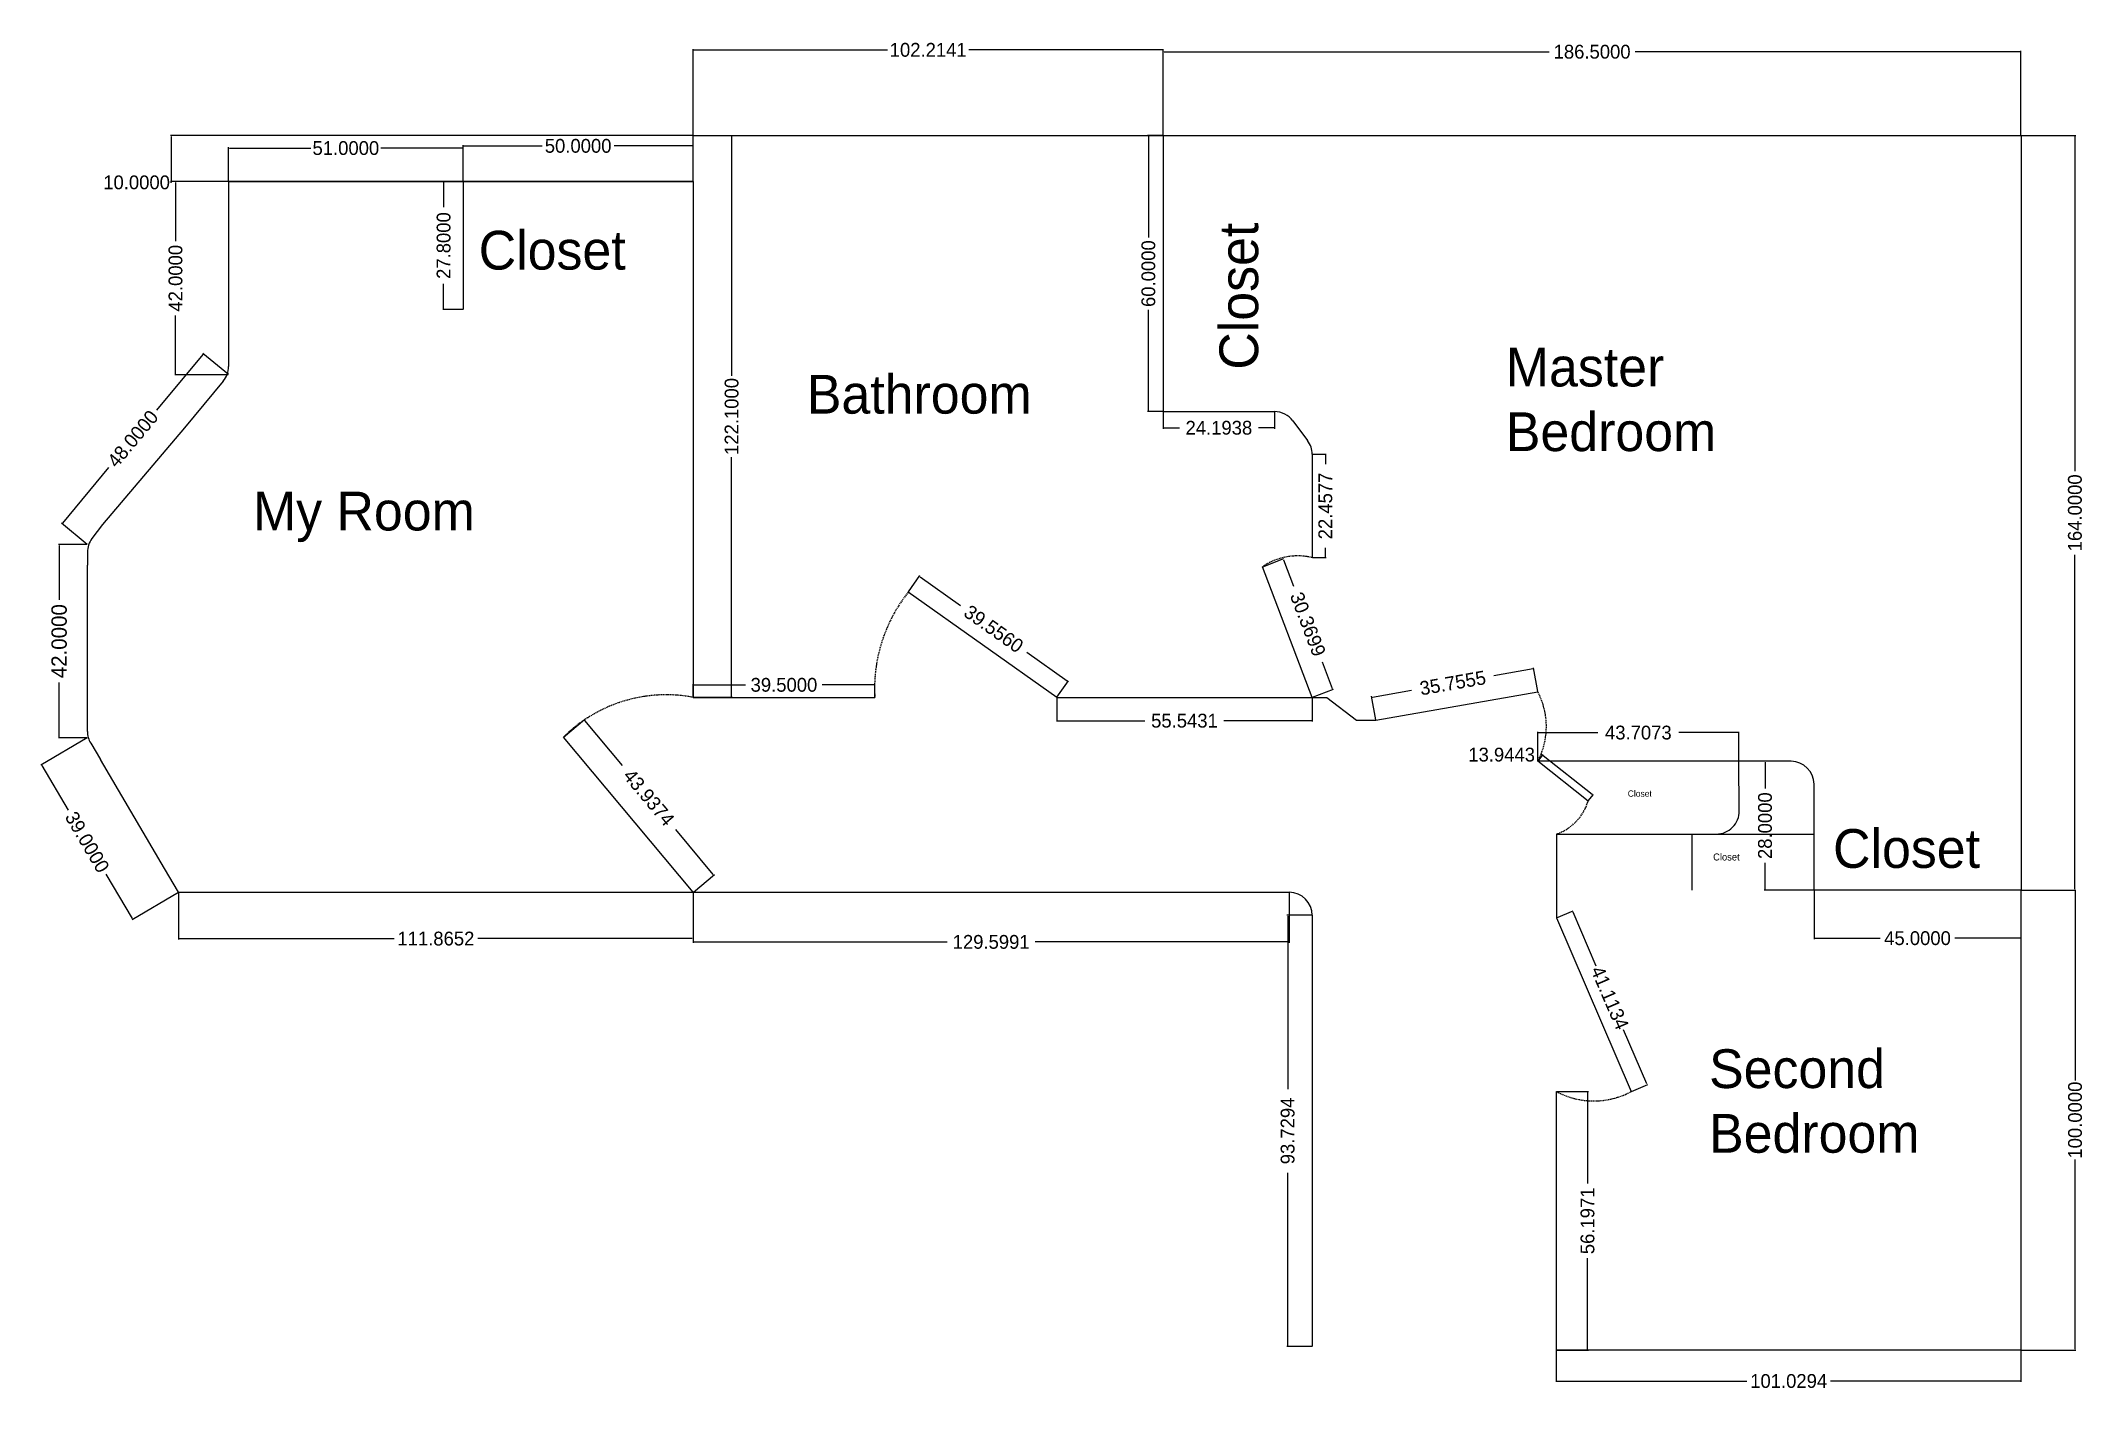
# Model space of a CAD drawing. Header units: inches. Extents: x -5 to 439, y -178 to 115.
import ezdxf

# ---------------------------------------------------------------- set-up
doc = ezdxf.new("R2010")
doc.units = ezdxf.units.IN
doc.header["$MEASUREMENT"] = 0
doc.linetypes.add('DASHED2', pattern=[0.375, 0.25, -0.125])
for name, color, linetype in [('DIM', 7, 'Continuous'), ('Door Swing', 9, 'DASHED2'), ('Doors', 10, 'Continuous'), ('Windows', 92, 'Continuous')]:
    doc.layers.add(name, color=color, linetype=linetype)
doc.dimstyles.get("Standard").update_dxf_attribs({"dimtxt": 3, "dimasz": 0.18, "dimexe": 0.18, "dimexo": 0.0625, "dimgap": 0.09, "dimtad": 0, "dimtoh": 1, "dimdec": 4, "dimzin": 0, "dimdsep": 46, "dimtxsty": 'Standard', "dimcen": 0.09, "dimadec": 0, "dimazin": 0, "dimtfac": 1, "dimtdec": 4, "dimtofl": 0, "dimtmove": 0, "dimatfit": 3, "dimfxl": 1, "dimtolj": 1, "dimtzin": 0, "dimarcsym": 0})

# ---------------------------------------------------------------- blocks, each defined once
blk = doc.blocks.new('*D6')
at = {"layer": 'Defpoints', "color": 0, "transparency": 16777216}
for p in [(4.63, 5.38), (-1.5, -36.62), (4.63, -36.62)]:
    blk.add_point(p, dxfattribs=at)
at = {"layer": 'DIM', "color": 0, "lineweight": -2, "transparency": 16777216}
for p, q in [((4.57, 5.38), (-1.68, 5.38)), ((-1.5, 5.2), (-1.5, -6.64)), ((-1.5, -36.44), (-1.5, -24.6)), ((4.57, -36.62), (-1.68, -36.62))]:
    blk.add_line(p, q, dxfattribs=at)
at = {"layer": 'DIM', "color": 0, "transparency": 16777216}
for points in [[(-1.53, 5.2), (-1.47, 5.2), (-1.5, 5.38)], [(-1.53, -36.44), (-1.47, -36.44), (-1.5, -36.62)]]:
    blk.add_solid(points, dxfattribs=at)
at = {"layer": 'DIM', "color": 0, "transparency": 16777216, "insert": (-1.5, -15.62), "char_height": 3, "attachment_point": 5, "rotation": 90}
blk.add_mtext('\\A1;{\\H1.11111x;42.0000}', dxfattribs=at)
blk = doc.blocks.new('*D7')
at = {"layer": 'Defpoints', "color": 0, "transparency": 16777216}
for p in [(35.33, 42.28), (-0.84, 9.93), (4.63, 5.38)]:
    blk.add_point(p, dxfattribs=at)
at = {"layer": 'DIM', "color": 0, "lineweight": -2, "transparency": 16777216}
for p, q in [((29.74, 46.69), (19.68, 34.6)), ((35.28, 42.32), (29.72, 46.95)), ((-0.73, 10.07), (9.33, 22.16)), ((4.58, 5.42), (-0.98, 10.05))]:
    blk.add_line(p, q, dxfattribs=at)
at = {"layer": 'DIM', "color": 0, "transparency": 16777216}
for points in [[(29.72, 46.71), (29.76, 46.67), (29.86, 46.83)], [(-0.75, 10.09), (-0.7, 10.05), (-0.84, 9.93)]]:
    blk.add_solid(points, dxfattribs=at)
at = {"layer": 'DIM', "color": 0, "transparency": 16777216, "insert": (14.51, 28.38), "char_height": 3, "attachment_point": 5, "rotation": 50.2426}
blk.add_mtext('\\A1;48.0000', dxfattribs=at)
blk = doc.blocks.new('*D8')
at = {"layer": 'Defpoints', "color": 0, "transparency": 16777216}
for p in [(23.8, 84.28), (35.33, 84.28), (35.33, 42.28)]:
    blk.add_point(p, dxfattribs=at)
at = {"layer": 'DIM', "color": 0, "lineweight": -2, "transparency": 16777216}
for p, q in [((35.27, 84.28), (23.62, 84.28)), ((23.8, 84.1), (23.8, 71.37)), ((23.8, 42.46), (23.8, 55.19)), ((35.27, 42.28), (23.62, 42.28))]:
    blk.add_line(p, q, dxfattribs=at)
at = {"layer": 'DIM', "color": 0, "transparency": 16777216}
for points in [[(23.77, 84.1), (23.83, 84.1), (23.8, 84.28)], [(23.77, 42.46), (23.83, 42.46), (23.8, 42.28)]]:
    blk.add_solid(points, dxfattribs=at)
at = {"layer": 'DIM', "color": 0, "transparency": 16777216, "insert": (23.8, 63.28), "char_height": 3, "attachment_point": 5, "rotation": 90}
blk.add_mtext('\\A1;42.0000', dxfattribs=at)
blk = doc.blocks.new('*D9')
at = {"layer": 'Defpoints', "color": 0, "transparency": 16777216}
for p in [(86.33, 91.56), (35.33, 84.28), (86.33, 84.28)]:
    blk.add_point(p, dxfattribs=at)
at = {"layer": 'DIM', "color": 0, "lineweight": -2, "transparency": 16777216}
for p, q in [((35.33, 84.34), (35.33, 91.74)), ((35.51, 91.56), (53.24, 91.56)), ((86.15, 91.56), (68.42, 91.56)), ((86.33, 84.34), (86.33, 91.74))]:
    blk.add_line(p, q, dxfattribs=at)
at = {"layer": 'DIM', "color": 0, "transparency": 16777216}
for points in [[(35.51, 91.59), (35.51, 91.53), (35.33, 91.56)], [(86.15, 91.59), (86.15, 91.53), (86.33, 91.56)]]:
    blk.add_solid(points, dxfattribs=at)
at = {"layer": 'DIM', "color": 0, "transparency": 16777216, "insert": (60.83, 91.56), "char_height": 3, "attachment_point": 5}
blk.add_mtext('\\A1;51.0000', dxfattribs=at)
blk = doc.blocks.new('*D11')
at = {"layer": 'Defpoints', "color": 0, "transparency": 16777216}
for p in [(136.33, 92.04), (86.33, 84.28), (136.33, 84.28)]:
    blk.add_point(p, dxfattribs=at)
at = {"layer": 'DIM', "color": 0, "lineweight": -2, "transparency": 16777216}
for p, q in [((86.33, 84.34), (86.33, 92.22)), ((86.51, 92.04), (103.49, 92.04)), ((136.15, 92.04), (119.17, 92.04)), ((136.33, 84.34), (136.33, 92.22))]:
    blk.add_line(p, q, dxfattribs=at)
at = {"layer": 'DIM', "color": 0, "transparency": 16777216}
for points in [[(86.51, 92.07), (86.51, 92.01), (86.33, 92.04)], [(136.15, 92.07), (136.15, 92.01), (136.33, 92.04)]]:
    blk.add_solid(points, dxfattribs=at)
at = {"layer": 'DIM', "color": 0, "transparency": 16777216, "insert": (111.33, 92.04), "char_height": 3, "attachment_point": 5}
blk.add_mtext('\\A1;50.0000', dxfattribs=at)
blk = doc.blocks.new('*D13')
at = {"layer": 'Defpoints', "color": 0, "transparency": 16777216}
for p in [(238.54, 112.91), (136.33, 94.28), (238.54, 94.28)]:
    blk.add_point(p, dxfattribs=at)
at = {"layer": 'DIM', "color": 0, "lineweight": -2, "transparency": 16777216}
for p, q in [((136.33, 94.34), (136.33, 113.09)), ((136.51, 112.91), (178.6, 112.91)), ((238.36, 112.91), (196.28, 112.91)), ((238.54, 94.34), (238.54, 113.09))]:
    blk.add_line(p, q, dxfattribs=at)
at = {"layer": 'DIM', "color": 0, "transparency": 16777216}
for points in [[(136.51, 112.94), (136.51, 112.88), (136.33, 112.91)], [(238.36, 112.94), (238.36, 112.88), (238.54, 112.91)]]:
    blk.add_solid(points, dxfattribs=at)
at = {"layer": 'DIM', "color": 0, "transparency": 16777216, "insert": (187.44, 112.91), "char_height": 3, "attachment_point": 5}
blk.add_mtext('\\A1;102.2141', dxfattribs=at)
blk = doc.blocks.new('*D14')
at = {"layer": 'Defpoints', "color": 0, "transparency": 16777216}
for p in [(425.04, 112.5), (238.54, 94.28), (425.04, 94.28)]:
    blk.add_point(p, dxfattribs=at)
at = {"layer": 'DIM', "color": 0, "lineweight": -2, "transparency": 16777216}
for p, q in [((238.54, 94.34), (238.54, 112.68)), ((238.72, 112.5), (322.45, 112.5)), ((424.86, 112.5), (341.13, 112.5)), ((425.04, 94.34), (425.04, 112.68))]:
    blk.add_line(p, q, dxfattribs=at)
at = {"layer": 'DIM', "color": 0, "transparency": 16777216}
for points in [[(238.72, 112.53), (238.72, 112.47), (238.54, 112.5)], [(424.86, 112.53), (424.86, 112.47), (425.04, 112.5)]]:
    blk.add_solid(points, dxfattribs=at)
at = {"layer": 'DIM', "color": 0, "transparency": 16777216, "insert": (331.79, 112.5), "char_height": 3, "attachment_point": 5}
blk.add_mtext('\\A1;186.5000', dxfattribs=at)
blk = doc.blocks.new('*D15')
at = {"layer": 'Defpoints', "color": 0, "transparency": 16777216}
for p in [(425.04, 94.28), (425.04, -69.72), (436.77, -69.72)]:
    blk.add_point(p, dxfattribs=at)
at = {"layer": 'DIM', "color": 0, "lineweight": -2, "transparency": 16777216}
for p, q in [((425.1, 94.28), (436.95, 94.28)), ((436.77, 94.1), (436.77, 21.37)), ((436.77, -69.54), (436.77, 3.19)), ((425.1, -69.72), (436.95, -69.72))]:
    blk.add_line(p, q, dxfattribs=at)
at = {"layer": 'DIM', "color": 0, "transparency": 16777216}
for points in [[(436.74, 94.1), (436.8, 94.1), (436.77, 94.28)], [(436.74, -69.54), (436.8, -69.54), (436.77, -69.72)]]:
    blk.add_solid(points, dxfattribs=at)
at = {"layer": 'DIM', "color": 0, "transparency": 16777216, "insert": (436.77, 12.28), "char_height": 3, "attachment_point": 5, "rotation": 90}
blk.add_mtext('\\A1;164.0000', dxfattribs=at)
blk = doc.blocks.new('*D16')
at = {"layer": 'Defpoints', "color": 0, "transparency": 16777216}
for p in [(375.04, -41.72), (369.39, -69.72), (380.04, -69.72)]:
    blk.add_point(p, dxfattribs=at)
at = {"layer": 'DIM', "color": 0, "lineweight": -2, "transparency": 16777216}
for p, q in [((374.98, -41.72), (369.21, -41.72)), ((369.39, -41.9), (369.39, -47.63)), ((369.39, -69.54), (369.39, -63.81)), ((379.98, -69.72), (369.21, -69.72))]:
    blk.add_line(p, q, dxfattribs=at)
at = {"layer": 'DIM', "color": 0, "transparency": 16777216}
for points in [[(369.36, -41.9), (369.42, -41.9), (369.39, -41.72)], [(369.36, -69.54), (369.42, -69.54), (369.39, -69.72)]]:
    blk.add_solid(points, dxfattribs=at)
at = {"layer": 'DIM', "color": 0, "transparency": 16777216, "insert": (369.39, -55.72), "char_height": 3, "attachment_point": 5, "rotation": 90}
blk.add_mtext('\\A1;28.0000', dxfattribs=at)
blk = doc.blocks.new('*D17')
at = {"layer": 'Defpoints', "color": 0, "transparency": 16777216}
for p in [(380.04, -69.72), (425.04, -69.72), (425.04, -80.19)]:
    blk.add_point(p, dxfattribs=at)
at = {"layer": 'DIM', "color": 0, "lineweight": -2, "transparency": 16777216}
for p, q in [((380.04, -69.78), (380.04, -80.37)), ((425.04, -69.78), (425.04, -80.37)), ((380.22, -80.19), (394.45, -80.19)), ((424.86, -80.19), (410.63, -80.19))]:
    blk.add_line(p, q, dxfattribs=at)
at = {"layer": 'DIM', "color": 0, "transparency": 16777216}
for points in [[(380.22, -80.16), (380.22, -80.22), (380.04, -80.19)], [(424.86, -80.16), (424.86, -80.22), (425.04, -80.19)]]:
    blk.add_solid(points, dxfattribs=at)
at = {"layer": 'DIM', "color": 0, "transparency": 16777216, "insert": (402.54, -80.19), "char_height": 3, "attachment_point": 5}
blk.add_mtext('\\A1;45.0000', dxfattribs=at)
blk = doc.blocks.new('*D18')
at = {"layer": 'Defpoints', "color": 0, "transparency": 16777216}
for p in [(4.63, -36.62), (24.46, -70.2), (14.5, -76.08)]:
    blk.add_point(p, dxfattribs=at)
at = {"layer": 'DIM', "color": 0, "lineweight": -2, "transparency": 16777216}
for p, q in [((4.58, -36.65), (-5.48, -42.59)), ((-5.24, -42.66), (0.47, -52.33)), ((14.41, -75.93), (8.7, -66.26)), ((24.41, -70.23), (14.35, -76.18))]:
    blk.add_line(p, q, dxfattribs=at)
at = {"layer": 'DIM', "color": 0, "transparency": 16777216}
for points in [[(-5.21, -42.64), (-5.26, -42.67), (-5.33, -42.5)], [(14.44, -75.91), (14.39, -75.94), (14.5, -76.08)]]:
    blk.add_solid(points, dxfattribs=at)
at = {"layer": 'DIM', "color": 0, "transparency": 16777216, "insert": (4.59, -59.29), "char_height": 3, "attachment_point": 5, "rotation": 300.5659}
blk.add_mtext('\\A1;39.0000', dxfattribs=at)
blk = doc.blocks.new('*D19')
at = {"layer": 'Defpoints', "color": 0, "transparency": 16777216}
for p in [(24.46, -70.2), (136.33, -70.2), (136.33, -80.28)]:
    blk.add_point(p, dxfattribs=at)
at = {"layer": 'DIM', "color": 0, "lineweight": -2, "transparency": 16777216}
for p, q in [((24.46, -70.27), (24.46, -80.46)), ((136.33, -70.27), (136.33, -80.46)), ((24.64, -80.28), (71.31, -80.28)), ((136.15, -80.28), (89.49, -80.28))]:
    blk.add_line(p, q, dxfattribs=at)
at = {"layer": 'DIM', "color": 0, "transparency": 16777216}
for points in [[(24.64, -80.25), (24.64, -80.31), (24.46, -80.28)], [(136.15, -80.25), (136.15, -80.31), (136.33, -80.28)]]:
    blk.add_solid(points, dxfattribs=at)
at = {"layer": 'DIM', "color": 0, "transparency": 16777216, "insert": (80.4, -80.28), "char_height": 3, "attachment_point": 5}
blk.add_mtext('\\A1;111.8652', dxfattribs=at)
blk = doc.blocks.new('*D20')
at = {"layer": 'Defpoints', "color": 0, "transparency": 16777216}
for p in [(112.61, -32.76), (108.12, -36.51), (136.33, -70.2)]:
    blk.add_point(p, dxfattribs=at)
at = {"layer": 'DIM', "color": 0, "lineweight": -2, "transparency": 16777216}
for p, q in [((108.17, -36.47), (112.75, -32.64)), ((112.73, -32.89), (120.88, -42.63)), ((140.7, -66.31), (132.55, -56.57)), ((136.38, -70.16), (140.95, -66.33))]:
    blk.add_line(p, q, dxfattribs=at)
at = {"layer": 'DIM', "color": 0, "transparency": 16777216}
for points in [[(112.75, -32.87), (112.7, -32.91), (112.61, -32.76)], [(140.72, -66.29), (140.68, -66.33), (140.82, -66.44)]]:
    blk.add_solid(points, dxfattribs=at)
at = {"layer": 'DIM', "color": 0, "transparency": 16777216, "insert": (126.71, -49.6), "char_height": 3, "attachment_point": 5, "rotation": 309.9374}
blk.add_mtext('\\A1;43.9374', dxfattribs=at)
blk = doc.blocks.new('*D24')
at = {"color": 0, "lineweight": -2, "transparency": 16777216}
for p, q in [((86.27, 84.28), (81.91, 84.28)), ((82.09, 84.1), (82.09, 78.72)), ((82.09, 56.66), (82.09, 62.04)), ((86.27, 56.48), (81.91, 56.48))]:
    blk.add_line(p, q, dxfattribs=at)
at = {"color": 0, "transparency": 16777216}
for points in [[(82.06, 84.1), (82.12, 84.1), (82.09, 84.28)], [(82.06, 56.66), (82.12, 56.66), (82.09, 56.48)]]:
    blk.add_solid(points, dxfattribs=at)
at = {"layer": 'Defpoints', "color": 0, "transparency": 16777216}
for p in [(86.33, 84.28), (82.09, 56.48), (86.33, 56.48)]:
    blk.add_point(p, dxfattribs=at)
at = {"color": 0, "transparency": 16777216, "insert": (82.09, 70.38), "char_height": 3, "attachment_point": 5, "rotation": 90}
blk.add_mtext('\\A1;27.8000', dxfattribs=at)
blk = doc.blocks.new('*D26')
at = {"layer": 'Defpoints', "color": 0, "transparency": 16777216}
for p in [(136.33, 94.28), (22.85, 84.28), (136.33, 84.28)]:
    blk.add_point(p, dxfattribs=at)
at = {"layer": 'DIM', "color": 0, "lineweight": -2, "transparency": 16777216}
for p, q in [((136.27, 94.28), (22.67, 94.28)), ((22.85, 94.1), (22.85, 84.46)), ((136.27, 84.28), (22.67, 84.28)), ((22.85, 84.1), (22.67, 84.1)), ((22.85, 84.28), (22.85, 84.1))]:
    blk.add_line(p, q, dxfattribs=at)
at = {"layer": 'DIM', "color": 0, "transparency": 16777216}
for points in [[(22.82, 94.1), (22.88, 94.1), (22.85, 94.28)], [(22.82, 84.46), (22.88, 84.46), (22.85, 84.28)]]:
    blk.add_solid(points, dxfattribs=at)
at = {"layer": 'DIM', "color": 0, "transparency": 16777216, "insert": (15.33, 84.1), "char_height": 3, "attachment_point": 5}
blk.add_mtext('\\A1;10.0000', dxfattribs=at)
blk = doc.blocks.new('*D29')
at = {"layer": 'Defpoints', "color": 0, "transparency": 16777216}
for p in [(363.69, -35.5), (319.99, -41.72), (363.69, -41.72)]:
    blk.add_point(p, dxfattribs=at)
at = {"layer": 'DIM', "color": 0, "lineweight": -2, "transparency": 16777216}
for p, q in [((319.99, -41.66), (319.99, -35.32)), ((320.17, -35.5), (333, -35.5)), ((363.51, -35.5), (350.68, -35.5)), ((363.69, -41.66), (363.69, -35.32))]:
    blk.add_line(p, q, dxfattribs=at)
at = {"layer": 'DIM', "color": 0, "transparency": 16777216}
for points in [[(320.17, -35.47), (320.17, -35.53), (319.99, -35.5)], [(363.51, -35.47), (363.51, -35.53), (363.69, -35.5)]]:
    blk.add_solid(points, dxfattribs=at)
at = {"layer": 'DIM', "color": 0, "transparency": 16777216, "insert": (341.84, -35.5), "char_height": 3, "attachment_point": 5}
blk.add_mtext('\\A1;43.7073', dxfattribs=at)
blk = doc.blocks.new('*D30')
at = {"layer": 'Defpoints', "color": 0, "transparency": 16777216}
for p in [(425.04, -69.72), (425.04, -169.72), (436.8, -169.72)]:
    blk.add_point(p, dxfattribs=at)
at = {"layer": 'DIM', "color": 0, "lineweight": -2, "transparency": 16777216}
for p, q in [((425.1, -69.72), (436.98, -69.72)), ((436.8, -69.9), (436.8, -111.13)), ((436.8, -169.54), (436.8, -128.31)), ((425.1, -169.72), (436.98, -169.72))]:
    blk.add_line(p, q, dxfattribs=at)
at = {"layer": 'DIM', "color": 0, "transparency": 16777216}
for points in [[(436.77, -69.9), (436.83, -69.9), (436.8, -69.72)], [(436.77, -169.54), (436.83, -169.54), (436.8, -169.72)]]:
    blk.add_solid(points, dxfattribs=at)
at = {"layer": 'DIM', "color": 0, "transparency": 16777216, "insert": (436.8, -119.72), "char_height": 3, "attachment_point": 5, "rotation": 90}
blk.add_mtext('\\A1;100.0000', dxfattribs=at)
blk = doc.blocks.new('*D31')
at = {"layer": 'Defpoints', "color": 0, "transparency": 16777216}
for p in [(324.01, -169.72), (425.04, -169.72), (324.01, -176.45)]:
    blk.add_point(p, dxfattribs=at)
at = {"layer": 'DIM', "color": 0, "lineweight": -2, "transparency": 16777216}
for p, q in [((324.01, -169.78), (324.01, -176.63)), ((425.04, -169.78), (425.04, -176.63)), ((324.19, -176.45), (365.44, -176.45)), ((424.86, -176.45), (383.62, -176.45))]:
    blk.add_line(p, q, dxfattribs=at)
at = {"layer": 'DIM', "color": 0, "transparency": 16777216}
for points in [[(324.19, -176.42), (324.19, -176.48), (324.01, -176.45)], [(424.86, -176.42), (424.86, -176.48), (425.04, -176.45)]]:
    blk.add_solid(points, dxfattribs=at)
at = {"layer": 'DIM', "color": 0, "transparency": 16777216, "insert": (374.53, -176.45), "char_height": 3, "attachment_point": 5}
blk.add_mtext('\\A1;101.0294', dxfattribs=at)
blk = doc.blocks.new('*D32')
at = {"layer": 'Defpoints', "color": 0, "transparency": 16777216}
for p in [(136.33, 94.28), (136.33, -27.82), (144.71, -27.82)]:
    blk.add_point(p, dxfattribs=at)
at = {"layer": 'DIM', "color": 0, "lineweight": -2, "transparency": 16777216}
for p, q in [((136.39, 94.28), (144.89, 94.28)), ((144.71, 94.1), (144.71, 42.07)), ((144.71, -27.64), (144.71, 24.39)), ((136.39, -27.82), (144.89, -27.82))]:
    blk.add_line(p, q, dxfattribs=at)
at = {"layer": 'DIM', "color": 0, "transparency": 16777216}
for points in [[(144.68, 94.1), (144.74, 94.1), (144.71, 94.28)], [(144.68, -27.64), (144.74, -27.64), (144.71, -27.82)]]:
    blk.add_solid(points, dxfattribs=at)
at = {"layer": 'DIM', "color": 0, "transparency": 16777216, "insert": (144.71, 33.23), "char_height": 3, "attachment_point": 5, "rotation": 90}
blk.add_mtext('\\A1;122.1000', dxfattribs=at)
blk = doc.blocks.new('*D33')
at = {"layer": 'Defpoints', "color": 0, "transparency": 16777216}
for p in [(185.55, -1.51), (183.11, -4.95), (215.38, -27.82)]:
    blk.add_point(p, dxfattribs=at)
at = {"layer": 'DIM', "color": 0, "lineweight": -2, "transparency": 16777216}
for p, q in [((183.15, -4.9), (185.65, -1.37)), ((185.69, -1.62), (194.47, -7.84)), ((217.67, -24.28), (208.9, -18.06)), ((215.42, -27.77), (217.92, -24.24))]:
    blk.add_line(p, q, dxfattribs=at)
at = {"layer": 'DIM', "color": 0, "transparency": 16777216}
for points in [[(185.71, -1.59), (185.68, -1.64), (185.55, -1.51)], [(217.69, -24.26), (217.66, -24.31), (217.82, -24.38)]]:
    blk.add_solid(points, dxfattribs=at)
at = {"layer": 'DIM', "color": 0, "transparency": 16777216, "insert": (201.68, -12.95), "char_height": 3, "attachment_point": 5, "rotation": 324.6745}
blk.add_mtext('\\A1;39.5560', dxfattribs=at)
blk = doc.blocks.new('*D34')
at = {"layer": 'Defpoints', "color": 0, "transparency": 16777216}
for p in [(260.12, 0.56), (264.6, 2.26), (270.93, -27.82)]:
    blk.add_point(p, dxfattribs=at)
at = {"layer": 'DIM', "color": 0, "lineweight": -2, "transparency": 16777216}
for p, q in [((260.18, 0.58), (264.76, 2.33)), ((264.66, 2.1), (266.85, -3.67)), ((275.34, -25.95), (273.14, -20.19)), ((270.99, -27.8), (275.57, -26.05))]:
    blk.add_line(p, q, dxfattribs=at)
at = {"layer": 'DIM', "color": 0, "transparency": 16777216}
for points in [[(264.69, 2.11), (264.63, 2.09), (264.6, 2.26)], [(275.37, -25.94), (275.31, -25.96), (275.4, -26.12)]]:
    blk.add_solid(points, dxfattribs=at)
at = {"layer": 'DIM', "color": 0, "transparency": 16777216, "insert": (270, -11.93), "char_height": 3, "attachment_point": 5, "rotation": 290.8415}
blk.add_mtext('\\A1;30.3699', dxfattribs=at)
blk = doc.blocks.new('*D35')
at = {"layer": 'Defpoints', "color": 0, "transparency": 16777216}
for p in [(319.11, -21.61), (319.99, -26.6), (284.77, -32.77)]:
    blk.add_point(p, dxfattribs=at)
at = {"layer": 'DIM', "color": 0, "lineweight": -2, "transparency": 16777216}
for p, q in [((318.94, -21.65), (310.46, -23.13)), ((319.98, -26.54), (319.08, -21.44)), ((284.07, -27.75), (292.55, -26.27)), ((284.76, -32.71), (283.86, -27.6))]:
    blk.add_line(p, q, dxfattribs=at)
at = {"layer": 'DIM', "color": 0, "transparency": 16777216}
for points in [[(318.93, -21.62), (318.94, -21.67), (319.11, -21.61)], [(284.07, -27.72), (284.08, -27.78), (283.89, -27.78)]]:
    blk.add_solid(points, dxfattribs=at)
at = {"layer": 'DIM', "color": 0, "transparency": 16777216, "insert": (301.5, -24.7), "char_height": 3, "attachment_point": 5, "rotation": 9.932}
blk.add_mtext('\\A1;35.7555', dxfattribs=at)
blk = doc.blocks.new('*D36')
at = {"color": 0, "lineweight": -2, "transparency": 16777216}
for p, q in [((320.03, -41.67), (321.15, -40.26)), ((320.89, -40.29), (320.71, -40.29)), ((321.03, -40.4), (320.89, -40.29)), ((331.82, -48.95), (321.17, -40.51)), ((330.95, -50.34), (332.07, -48.92))]:
    blk.add_line(p, q, dxfattribs=at)
at = {"color": 0, "transparency": 16777216}
for points in [[(321.19, -40.49), (321.16, -40.54), (321.03, -40.4)], [(331.84, -48.93), (331.8, -48.98), (331.96, -49.07)]]:
    blk.add_solid(points, dxfattribs=at)
at = {"layer": 'Defpoints', "color": 0, "transparency": 16777216}
for p in [(319.99, -41.72), (321.03, -40.4), (330.91, -50.39)]:
    blk.add_point(p, dxfattribs=at)
at = {"color": 0, "transparency": 16777216, "insert": (312.12, -40.29), "char_height": 3, "attachment_point": 5}
blk.add_mtext('\\A1;13.9443', dxfattribs=at)
blk = doc.blocks.new('*D37')
at = {"layer": 'Defpoints', "color": 0, "transparency": 16777216}
for p in [(324.01, -75.77), (340.29, -113.52), (343.78, -112.02)]:
    blk.add_point(p, dxfattribs=at)
at = {"layer": 'DIM', "color": 0, "lineweight": -2, "transparency": 16777216}
for p, q in [((324.07, -75.75), (327.66, -74.2)), ((327.57, -74.43), (332.63, -86.18)), ((343.7, -111.86), (338.64, -100.12)), ((340.35, -113.5), (343.94, -111.95))]:
    blk.add_line(p, q, dxfattribs=at)
at = {"layer": 'DIM', "color": 0, "transparency": 16777216}
for points in [[(327.6, -74.42), (327.54, -74.45), (327.5, -74.27)], [(343.73, -111.84), (343.68, -111.87), (343.78, -112.02)]]:
    blk.add_solid(points, dxfattribs=at)
at = {"layer": 'DIM', "color": 0, "transparency": 16777216, "insert": (335.64, -93.15), "char_height": 3, "attachment_point": 5, "rotation": 293.326}
blk.add_mtext('\\A1;41.1134', dxfattribs=at)
blk = doc.blocks.new('*D38')
at = {"layer": 'Defpoints', "color": 0, "transparency": 16777216}
for p in [(324.01, -113.52), (330.8, -113.52), (324.01, -169.72)]:
    blk.add_point(p, dxfattribs=at)
at = {"layer": 'DIM', "color": 0, "lineweight": -2, "transparency": 16777216}
for p, q in [((324.08, -113.52), (330.98, -113.52)), ((330.8, -113.7), (330.8, -133.53)), ((330.8, -169.54), (330.8, -149.71)), ((324.08, -169.72), (330.98, -169.72))]:
    blk.add_line(p, q, dxfattribs=at)
at = {"layer": 'DIM', "color": 0, "transparency": 16777216}
for points in [[(330.77, -113.7), (330.83, -113.7), (330.8, -113.52)], [(330.77, -169.54), (330.83, -169.54), (330.8, -169.72)]]:
    blk.add_solid(points, dxfattribs=at)
at = {"layer": 'DIM', "color": 0, "transparency": 16777216, "insert": (330.8, -141.62), "char_height": 3, "attachment_point": 5, "rotation": 90}
blk.add_mtext('\\A1;56.1971', dxfattribs=at)
blk = doc.blocks.new('*D39')
at = {"layer": 'Defpoints', "color": 0, "transparency": 16777216}
for p in [(136.33, -70.2), (265.93, -70.2), (265.93, -81)]:
    blk.add_point(p, dxfattribs=at)
at = {"layer": 'DIM', "color": 0, "lineweight": -2, "transparency": 16777216}
for p, q in [((136.33, -70.27), (136.33, -81.18)), ((265.93, -70.27), (265.93, -81.18)), ((136.51, -81), (191.54, -81)), ((265.75, -81), (210.72, -81))]:
    blk.add_line(p, q, dxfattribs=at)
at = {"layer": 'DIM', "color": 0, "transparency": 16777216}
for points in [[(136.51, -80.97), (136.51, -81.03), (136.33, -81)], [(265.75, -80.97), (265.75, -81.03), (265.93, -81)]]:
    blk.add_solid(points, dxfattribs=at)
at = {"layer": 'DIM', "color": 0, "transparency": 16777216, "insert": (201.13, -81), "char_height": 3, "attachment_point": 5}
blk.add_mtext('\\A1;129.5991', dxfattribs=at)
blk = doc.blocks.new('*D40')
at = {"layer": 'Defpoints', "color": 0, "transparency": 16777216}
for p in [(270.93, -75.2), (265.6, -168.93), (270.93, -168.93)]:
    blk.add_point(p, dxfattribs=at)
at = {"layer": 'DIM', "color": 0, "lineweight": -2, "transparency": 16777216}
for p, q in [((270.86, -75.2), (265.42, -75.2)), ((265.6, -75.38), (265.6, -112.98)), ((265.6, -168.75), (265.6, -131.16)), ((270.86, -168.93), (265.42, -168.93))]:
    blk.add_line(p, q, dxfattribs=at)
at = {"layer": 'DIM', "color": 0, "transparency": 16777216}
for points in [[(265.57, -75.38), (265.63, -75.38), (265.6, -75.2)], [(265.57, -168.75), (265.63, -168.75), (265.6, -168.93)]]:
    blk.add_solid(points, dxfattribs=at)
at = {"layer": 'DIM', "color": 0, "transparency": 16777216, "insert": (265.6, -122.07), "char_height": 3, "attachment_point": 5, "rotation": 90}
blk.add_mtext('\\A1;93.7294', dxfattribs=at)
blk = doc.blocks.new('*D41')
at = {"layer": 'Defpoints', "color": 0, "transparency": 16777216}
for p in [(238.54, 94.28), (235.32, 34.28), (238.54, 34.28)]:
    blk.add_point(p, dxfattribs=at)
at = {"layer": 'DIM', "color": 0, "lineweight": -2, "transparency": 16777216}
for p, q in [((238.48, 94.28), (235.14, 94.28)), ((235.32, 94.1), (235.32, 72.12)), ((235.32, 34.46), (235.32, 56.44)), ((238.48, 34.28), (235.14, 34.28))]:
    blk.add_line(p, q, dxfattribs=at)
at = {"layer": 'DIM', "color": 0, "transparency": 16777216}
for points in [[(235.29, 94.1), (235.35, 94.1), (235.32, 94.28)], [(235.29, 34.46), (235.35, 34.46), (235.32, 34.28)]]:
    blk.add_solid(points, dxfattribs=at)
at = {"layer": 'DIM', "color": 0, "transparency": 16777216, "insert": (235.32, 64.28), "char_height": 3, "attachment_point": 5, "rotation": 90}
blk.add_mtext('\\A1;60.0000', dxfattribs=at)
blk = doc.blocks.new('*D42')
at = {"layer": 'Defpoints', "color": 0, "transparency": 16777216}
for p in [(238.54, 34.28), (262.74, 34.28), (262.74, 30.76)]:
    blk.add_point(p, dxfattribs=at)
at = {"layer": 'DIM', "color": 0, "lineweight": -2, "transparency": 16777216}
for p, q in [((238.54, 34.22), (238.54, 30.58)), ((262.74, 34.22), (262.74, 30.58)), ((238.72, 30.76), (242.05, 30.76)), ((262.56, 30.76), (259.23, 30.76))]:
    blk.add_line(p, q, dxfattribs=at)
at = {"layer": 'DIM', "color": 0, "transparency": 16777216}
for points in [[(238.72, 30.79), (238.72, 30.73), (238.54, 30.76)], [(262.56, 30.79), (262.56, 30.73), (262.74, 30.76)]]:
    blk.add_solid(points, dxfattribs=at)
at = {"layer": 'DIM', "color": 0, "transparency": 16777216, "insert": (250.64, 30.76), "char_height": 3, "attachment_point": 5}
blk.add_mtext('\\A1;24.1938', dxfattribs=at)
blk = doc.blocks.new('*D43')
at = {"layer": 'Defpoints', "color": 0, "transparency": 16777216}
for p in [(270.93, 25.01), (270.93, 2.55), (273.8, 2.55)]:
    blk.add_point(p, dxfattribs=at)
at = {"layer": 'DIM', "color": 0, "lineweight": -2, "transparency": 16777216}
for p, q in [((270.99, 25.01), (273.98, 25.01)), ((273.8, 24.83), (273.8, 22.87)), ((273.8, 2.73), (273.8, 4.69)), ((270.99, 2.55), (273.98, 2.55))]:
    blk.add_line(p, q, dxfattribs=at)
at = {"layer": 'DIM', "color": 0, "transparency": 16777216}
for points in [[(273.77, 24.83), (273.83, 24.83), (273.8, 25.01)], [(273.77, 2.73), (273.83, 2.73), (273.8, 2.55)]]:
    blk.add_solid(points, dxfattribs=at)
at = {"layer": 'DIM', "color": 0, "transparency": 16777216, "insert": (273.8, 13.78), "char_height": 3, "attachment_point": 5, "rotation": 90}
blk.add_mtext('\\A1;22.4577', dxfattribs=at)
blk = doc.blocks.new('*D44')
at = {"layer": 'Defpoints', "color": 0, "transparency": 16777216}
for p in [(175.83, -25.12), (136.33, -27.82), (175.83, -27.82)]:
    blk.add_point(p, dxfattribs=at)
at = {"layer": 'DIM', "color": 0, "lineweight": -2, "transparency": 16777216}
for p, q in [((136.33, -27.76), (136.33, -24.94)), ((136.51, -25.12), (147.74, -25.12)), ((175.65, -25.12), (164.42, -25.12)), ((175.83, -27.76), (175.83, -24.94))]:
    blk.add_line(p, q, dxfattribs=at)
at = {"layer": 'DIM', "color": 0, "transparency": 16777216}
for points in [[(136.51, -25.09), (136.51, -25.15), (136.33, -25.12)], [(175.65, -25.09), (175.65, -25.15), (175.83, -25.12)]]:
    blk.add_solid(points, dxfattribs=at)
at = {"layer": 'DIM', "color": 0, "transparency": 16777216, "insert": (156.08, -25.12), "char_height": 3, "attachment_point": 5}
blk.add_mtext('\\A1;39.5000', dxfattribs=at)
blk = doc.blocks.new('*D45')
at = {"layer": 'Defpoints', "color": 0, "transparency": 16777216}
for p in [(215.38, -27.82), (270.93, -27.82), (215.38, -32.91)]:
    blk.add_point(p, dxfattribs=at)
at = {"layer": 'DIM', "color": 0, "lineweight": -2, "transparency": 16777216}
for p, q in [((215.38, -27.88), (215.38, -33.09)), ((270.93, -27.88), (270.93, -33.09)), ((215.56, -32.91), (234.57, -32.91)), ((270.75, -32.91), (251.75, -32.91))]:
    blk.add_line(p, q, dxfattribs=at)
at = {"layer": 'DIM', "color": 0, "transparency": 16777216}
for points in [[(215.56, -32.88), (215.56, -32.94), (215.38, -32.91)], [(270.75, -32.88), (270.75, -32.94), (270.93, -32.91)]]:
    blk.add_solid(points, dxfattribs=at)
at = {"layer": 'DIM', "color": 0, "transparency": 16777216, "insert": (243.16, -32.91), "char_height": 3, "attachment_point": 5}
blk.add_mtext('\\A1;55.5431', dxfattribs=at)

msp = doc.modelspace()

# ---------------------------------------------------------------- linework, layer by layer
for p, q in [((136.32795, 84.27863), (136.32795, 94.27863)), ((136.32795, 94.27863), (238.54207, 94.27863)), ((238.54207, 94.27863), (238.54207, 34.27863)), ((238.54207, 94.27863), (425.04207, 94.27863)), ((425.04207, 94.27863), (425.04207, 81.27863)), ((35.32795, 84.27863), (86.32795, 84.27863)), ((35.32795, 84.27863), (35.32795, 78.27863)), ((86.32795, 84.27863), (86.32795, 56.47863)), ((86.32795, 84.27863), (136.32795, 84.27863)), ((136.32795, 84.27863), (136.32795, 56.47863)), ((136.32795, 56.47863), (136.32795, -27.82137)), ((35.32795, 53.27863), (35.32795, 49.20464)), ((35.32795, 49.20464), (35.32795, 44.0865)), ((34.17175, 40.88881), (25.73488, 30.74723)), ((238.54207, 34.27863), (262.73589, 34.27863)), ((266.74181, 32.27071), (269.93296, 27.99828)), ((270.92704, 25.0062), (270.92704, 2.54853)), ((7.93654, 9.78371), (5.63111, 6.7119)), ((425.04207, 6.27863), (425.04207, -69.72137)), ((4.63013, 3.71059), (4.63013, 0.87816)), ((136.32795, -27.82137), (175.82795, -27.82137)), ((215.38395, -27.82137), (237.88395, -27.82137)), ((237.88395, -27.82137), (270.92704, -27.82137)), ((270.92704, -27.82137), (274.10981, -27.82137)), ((274.10981, -27.82137), (280.55992, -32.76807)), ((4.63013, -35.23166), (4.63013, -32.12184)), ((280.55992, -32.76807), (284.76652, -32.76807)), ((5.3477, -37.8125), (7.46906, -41.33251)), ((335.04207, -41.72137), (319.98617, -41.72137)), ((375.04207, -41.72137), (335.04207, -41.72137)), ((363.79341, -52.49516), (363.69349, -41.72137)), ((380.04207, -69.72137), (380.04207, -46.72137)), ((324.01271, -57.54153), (358.79363, -57.54153)), ((324.01271, -57.54153), (324.01271, -75.77117)), ((353.445, -57.54153), (353.445, -69.72137)), ((358.79363, -57.54153), (380.04207, -57.54153)), ((24.46279, -70.20257), (21.41916, -65.03185)), ((24.46279, -70.20257), (136.32795, -70.20257)), ((136.32795, -70.20257), (265.92704, -70.20257)), ((425.04207, -69.72137), (380.04207, -69.72137)), ((425.04207, -92.72137), (425.04207, -69.72137)), ((270.92704, -75.20257), (270.92704, -168.932)), ((324.01271, -169.72137), (324.01271, -113.52425)), ((425.04207, -169.72137), (425.04207, -144.72137)), ((425.04207, -169.72137), (324.01271, -169.72137))]:
    msp.add_line(p, q)
for centre, start, end in [((30.32795, 44.0865), 320.2426341, 0), ((262.73589, 29.27863), 36.756647, 90), ((265.92704, 25.0062), 0, 36.756647), ((9.63013, 3.71059), 143.1114203, 180), ((9.63013, -35.23166), 180, 211.0756275), ((375.04207, -46.72137), 0, 90), ((358.79363, -52.54153), 270, 0.5313924), ((265.92704, -75.20257), 0, 90)]:
    msp.add_arc(centre, 5, start, end)
at = {"layer": 'Door Swing'}
for centre, radius, start, end in [((267.75097, -10.55159), 13.47963, 76.3718394, 124.4696832), ((209.45383, -25.93308), 33.67886, 141.4603733, 183.2141252), ((305.60695, -34.16117), 16.24558, 332.2658131, 27.7341869), ((130.45287, -58.86561), 31.59527, 79.2835791, 134.9726937), ((320.58468, -47.33282), 10.7689, 288.5617903, 343.5291867), ((332.1524, -98.23724), 17.31899, 241.9665867, 298.0334133)]:
    msp.add_arc(centre, radius, start, end, dxfattribs=at)
at = {"layer": 'Doors'}
for p, q in [((270.92704, -27.82137), (260.12191, 0.56137)), ((215.38395, -27.82137), (183.11099, -4.94927)), ((284.76652, -32.76807), (319.98617, -26.60096)), ((136.32795, -70.20257), (108.12229, -36.51373)), ((330.91167, -50.38609), (319.98617, -41.72137)), ((324.01271, -75.77117), (340.29209, -113.52425))]:
    msp.add_line(p, q, dxfattribs=at)
at = {"layer": 'Windows'}
for p, q in [((425.04207, 81.27863), (425.04207, 6.27863)), ((35.32795, 78.27863), (35.32795, 53.27863)), ((25.73488, 30.74723), (7.93654, 9.78371)), ((4.63013, -32.12184), (4.63013, 0.87816)), ((21.41916, -65.03185), (7.46906, -41.33251)), ((425.04207, -144.72137), (425.04207, -92.72137))]:
    msp.add_line(p, q, dxfattribs=at)

# ---------------------------------------------------------------- texts
for s, height, p in [('Bathroom', 8.431248, (161.05826, 33.8492)), ('My Room', 8.431248, (40.62812, 8.45021)), ('Closet', 1.379263, (339.54122, -49.43384)), ('Closet', 1.524268, (358.09955, -63.28476))]:
    msp.add_text(s, height=height).set_placement(p)
at = {"char_height": 8.431248, "attachment_point": 1}
for insert in [(89.71175, 73.587), (384.17655, -56.46089)]:
    msp.add_mtext_dynamic_manual_height_columns('Closet', width=21.171051, gutter_width=42.15624, heights=[3.05772], dxfattribs=dict(at, insert=insert))
at = {"insert": (250.7611, 43.40065), "char_height": 8.431248, "attachment_point": 1, "rotation": 90}
msp.add_mtext_dynamic_manual_height_columns('Closet', width=21.171051, gutter_width=42.15624, heights=[3.05772], dxfattribs=at)
at = {"char_height": 8.4312481, "width": 67.8715475, "attachment_point": 1}
for s, insert in [('Master Bedroom', (313.03413, 48.18659)), ('Second Bedroom', (357.22302, -104.32846))]:
    msp.add_mtext(s, dxfattribs=dict(at, insert=insert))

# ---------------------------------------------------------------- dimensions: what is measured, and where the dimension line sits
dim = msp.add_linear_dim(base=(82.0893, 56.47863), p1=(86.32795, 84.27863), p2=(86.32795, 56.47863), angle=90, dimstyle='Standard')
dim.commit()
dim.dimension.update_dxf_attribs({"geometry": '*D24', "text_midpoint": (82.0893, 70.37863)})
dim = msp.add_aligned_dim(p1=(330.91167, -50.38609), p2=(319.98617, -41.72137), distance=-1.68566, dimstyle='Standard')
dim.commit()
dim.dimension.update_dxf_attribs({"geometry": '*D36', "text_midpoint": (312.12257, -40.2888)})
at = {"layer": 'DIM'}
for base, p1, p2, picture, middle in [((238.54207, 112.9085), (136.32795, 94.27863), (238.54207, 94.27863), '*D13', (187.43501, 112.9085)), ((425.04207, 112.49778), (238.54207, 94.27863), (425.04207, 94.27863), '*D14', (331.79207, 112.49778)), ((86.32795, 91.55715), (35.32795, 84.27863), (86.32795, 84.27863), '*D9', (60.82795, 91.55715)), ((262.73589, 30.76487), (238.54207, 34.27863), (262.73589, 34.27863), '*D42', (250.63898, 30.76487)), ((175.82795, -25.11525), (136.32795, -27.82137), (175.82795, -27.82137), '*D44', (156.07795, -25.11525)), ((215.38395, -32.90893), (270.92704, -27.82137), (215.38395, -27.82137), '*D45', (243.15549, -32.90893)), ((363.69349, -35.50145), (319.98617, -41.72137), (363.69349, -41.72137), '*D29', (341.83983, -35.50145)), ((136.32795, -80.27622), (24.46279, -70.20257), (136.32795, -70.20257), '*D19', (80.39537, -80.27622)), ((265.92704, -81.00389), (136.32795, -70.20257), (265.92704, -70.20257), '*D39', (201.12749, -81.00389)), ((425.04207, -80.19194), (380.04207, -69.72137), (425.04207, -69.72137), '*D17', (402.54207, -80.19194)), ((324.01271, -176.44733), (425.04207, -169.72137), (324.01271, -169.72137), '*D31', (374.52739, -176.44733))]:
    dim = msp.add_linear_dim(base=base, p1=p1, p2=p2, dimstyle='Standard', dxfattribs=at)
    dim.commit()
    dim.dimension.update_dxf_attribs({"geometry": picture, "text_midpoint": middle})
for base, p1, p2, picture, middle in [((22.84625, 84.27863), (136.32795, 94.27863), (136.32795, 84.27863), '*D26', (15.32625, 84.09863)), ((144.71464, -27.82137), (136.32795, 94.27863), (136.32795, -27.82137), '*D32', (144.71464, 33.22863)), ((235.32242, 34.27863), (238.54207, 94.27863), (238.54207, 34.27863), '*D41', (235.32242, 64.27863)), ((436.7706, -69.72137), (425.04207, 94.27863), (425.04207, -69.72137), '*D15', (436.7706, 12.27863)), ((23.7993, 84.27863), (35.32795, 42.27863), (35.32795, 84.27863), '*D8', (23.7993, 63.27863)), ((273.80253, 2.54853), (270.92704, 25.0062), (270.92704, 2.54853), '*D43', (273.80253, 13.77736)), ((436.79948, -169.72137), (425.04207, -69.72137), (425.04207, -169.72137), '*D30', (436.79948, -119.72137)), ((265.6002, -168.932), (270.92704, -75.20257), (270.92704, -168.932), '*D40', (265.6002, -122.06729)), ((330.79666, -113.52425), (324.01271, -169.72137), (324.01271, -113.52425), '*D38', (330.79666, -141.62281))]:
    dim = msp.add_linear_dim(base=base, p1=p1, p2=p2, angle=90, dimstyle='Standard', dxfattribs=at)
    dim.commit()
    dim.dimension.update_dxf_attribs({"geometry": picture, "text_midpoint": middle})
dim = msp.add_linear_dim(base=(136.32795, 92.04106), p1=(86.32795, 84.27863), p2=(136.32795, 84.27863), dimstyle='Standard', dxfattribs=at)
dim.commit()
dim.dimension.update_dxf_attribs({"geometry": '*D11', "text_midpoint": (111.32795, 92.04106), "dimtype": 160})
for p1, p2, distance, picture, middle in [((35.32795, 42.27863), (4.63013, 5.37816), -7.11758, '*D7', (14.50734, 28.38036)), ((270.92704, -27.82137), (260.12191, 0.56137), -4.78742, '*D34', (269.99864, -11.92672)), ((215.38395, -27.82137), (183.11099, -4.94927), -4.21218, '*D33', (201.68304, -12.94869)), ((284.76652, -32.76807), (319.98617, -26.60096), 5.06246, '*D35', (301.50317, -24.69793)), ((136.32795, -70.20257), (108.12229, -36.51373), -5.85387, '*D20', (126.71355, -49.60025)), ((4.63013, -36.62184), (24.46279, -70.20257), -11.56522, '*D18', (4.5883, -59.29346)), ((324.01271, -75.77117), (340.29209, -113.52425), 3.79393, '*D37', (335.63624, -93.14545))]:
    dim = msp.add_aligned_dim(p1=p1, p2=p2, distance=distance, dimstyle='Standard', dxfattribs=at)
    dim.commit()
    dim.dimension.update_dxf_attribs({"geometry": picture, "text_midpoint": middle})
dim = msp.add_linear_dim(base=(-1.49778, -36.62184), p1=(4.63013, 5.37816), p2=(4.63013, -36.62184), angle=90, text='{\\H1.11111x;<>}', dimstyle='Standard', dxfattribs=at)
dim.commit()
dim.dimension.update_dxf_attribs({"geometry": '*D6', "text_midpoint": (-1.49778, -15.62184)})
dim = msp.add_linear_dim(base=(369.39042, -69.72137), p1=(375.04207, -41.72137), p2=(380.04207, -69.72137), angle=90, dimstyle='Standard', dxfattribs=at)
dim.commit()
dim.dimension.update_dxf_attribs({"geometry": '*D16', "text_midpoint": (369.39042, -55.72137), "dimtype": 160})

doc.saveas('drawing.dxf')
